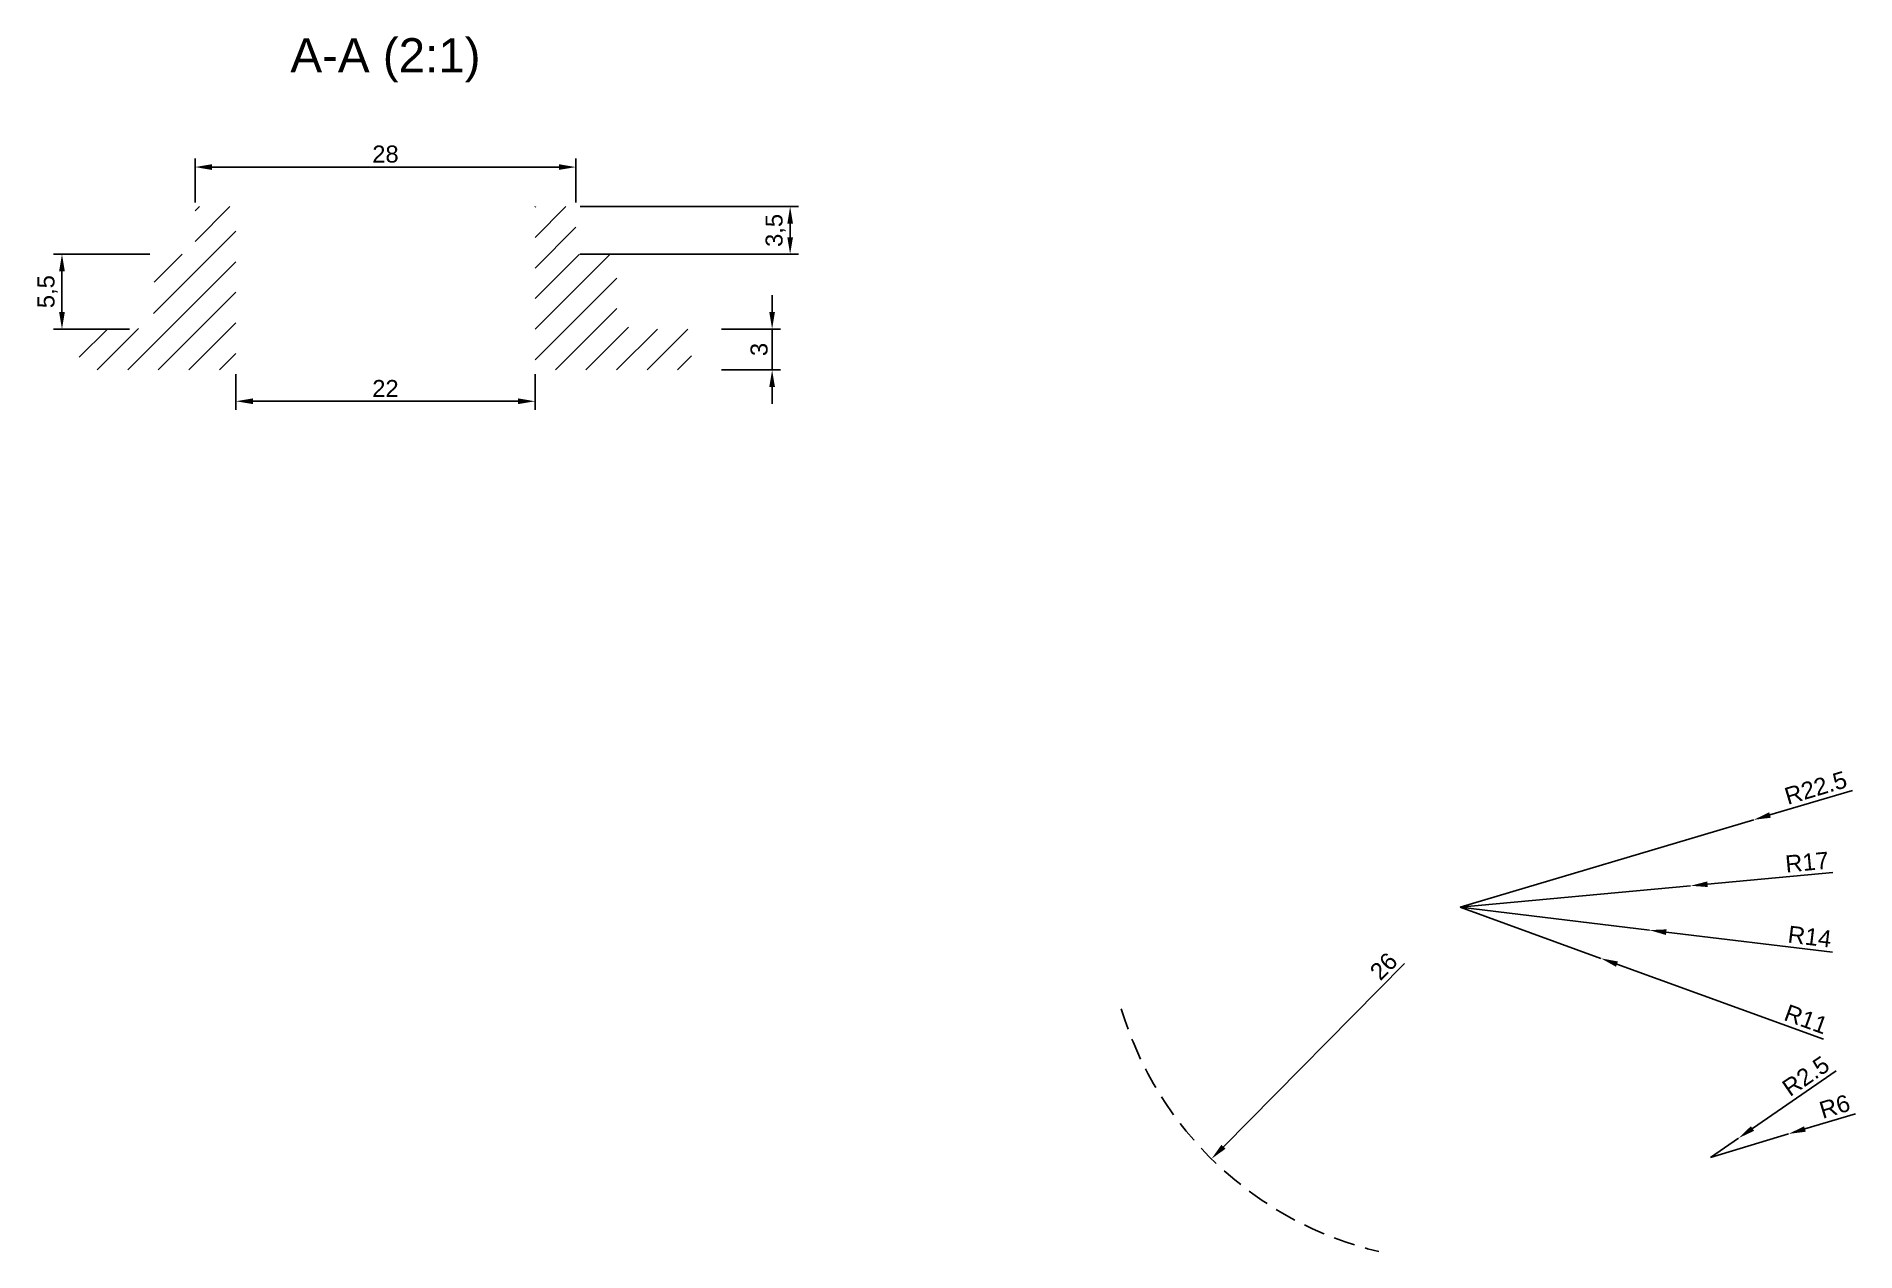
# Paper-space layout 'Layout1' of a CAD drawing. Header units: millimetres. Extents: x 21 to 289, y 4 to 183.
import ezdxf

# ---------------------------------------------------------------- set-up
doc = ezdxf.new("R2010")
doc.units = ezdxf.units.MM
doc.linetypes.add('HIDDEN2', pattern=[4.7625, 3.175, -1.5875])
doc.layers.add('MD_Annotation', color=7, linetype='Continuous', lineweight=25)
doc.layers.add('MD_Hatching', color=7, linetype='Continuous', lineweight=25)
doc.styles.get("Standard").update_dxf_attribs({"font": 'arial.ttf'})
doc.dimstyles.new('ISO-25', dxfattribs={"dimtxt": 2.5, "dimasz": 2.5, "dimexe": 1.25, "dimexo": 0.625, "dimtad": 1, "dimdec": 1, "dimtxsty": 'Standard', "dimcen": 2.5, "dimadec": 0, "dimazin": 0, "dimtfac": 1, "dimtdec": 1, "dimtmove": 0, "dimatfit": 3, "dimfxl": 1, "dimarcsym": 0})

# ---------------------------------------------------------------- blocks, each defined once
blk = doc.blocks.new('*D15')
at = {"color": 0, "lineweight": -2, "transparency": 16777216}
for p, q in [((44.65, 158.16), (44.65, 164.6)), ((47.15, 163.35), (98.12, 163.35)), ((100.62, 158.16), (100.62, 164.6))]:
    blk.add_line(p, q, dxfattribs=at)
at = {"color": 0, "transparency": 16777216}
for points in [[(47.15, 163.77), (47.15, 162.93), (44.65, 163.35)], [(98.12, 163.77), (98.12, 162.93), (100.62, 163.35)]]:
    blk.add_solid(points, dxfattribs=at)
at = {"layer": 'Defpoints', "color": 0, "transparency": 16777216}
for p in [(100.62, 163.35), (44.65, 157.54), (100.62, 157.54)]:
    blk.add_point(p, dxfattribs=at)
at = {"color": 0, "transparency": 16777216, "insert": (72.64, 165.25), "char_height": 2.5, "attachment_point": 5}
blk.add_mtext('28', dxfattribs=at)
blk = doc.blocks.new('*D16')
at = {"color": 0, "lineweight": -2, "transparency": 16777216}
for p, q in [((50.66, 132.91), (50.66, 127.68)), ((94.62, 132.91), (94.62, 127.68)), ((53.16, 128.93), (92.12, 128.93))]:
    blk.add_line(p, q, dxfattribs=at)
at = {"color": 0, "transparency": 16777216}
for points in [[(53.16, 129.35), (53.16, 128.51), (50.66, 128.93)], [(92.12, 129.35), (92.12, 128.51), (94.62, 128.93)]]:
    blk.add_solid(points, dxfattribs=at)
at = {"layer": 'Defpoints', "color": 0, "transparency": 16777216}
for p in [(50.66, 133.54), (94.62, 133.54), (94.62, 128.93)]:
    blk.add_point(p, dxfattribs=at)
at = {"color": 0, "transparency": 16777216, "insert": (72.64, 130.81), "char_height": 2.5, "attachment_point": 5}
blk.add_mtext('22', dxfattribs=at)
blk = doc.blocks.new('*D17')
at = {"color": 0, "lineweight": -2, "transparency": 16777216}
for p, q in [((129.46, 142.04), (129.46, 144.54)), ((122.03, 139.54), (130.71, 139.54)), ((129.46, 139.54), (129.46, 133.54)), ((122.03, 133.54), (130.71, 133.54)), ((129.46, 131.04), (129.46, 128.54))]:
    blk.add_line(p, q, dxfattribs=at)
at = {"color": 0, "transparency": 16777216}
for points in [[(129.05, 142.04), (129.88, 142.04), (129.46, 139.54)], [(129.05, 131.04), (129.88, 131.04), (129.46, 133.54)]]:
    blk.add_solid(points, dxfattribs=at)
at = {"layer": 'Defpoints', "color": 0, "transparency": 16777216}
for p in [(121.41, 139.54), (121.41, 133.54), (129.46, 133.54)]:
    blk.add_point(p, dxfattribs=at)
at = {"color": 0, "transparency": 16777216, "insert": (127.56, 136.54), "char_height": 2.5, "attachment_point": 5, "rotation": 90}
blk.add_mtext('3', dxfattribs=at)
blk = doc.blocks.new('*D18')
at = {"color": 0, "lineweight": -2, "transparency": 16777216}
for p, q in [((101.25, 157.54), (133.36, 157.54)), ((132.11, 155.04), (132.11, 153.04)), ((101.25, 150.54), (133.36, 150.54))]:
    blk.add_line(p, q, dxfattribs=at)
at = {"color": 0, "transparency": 16777216}
for points in [[(131.7, 155.04), (132.53, 155.04), (132.11, 157.54)], [(131.7, 153.04), (132.53, 153.04), (132.11, 150.54)]]:
    blk.add_solid(points, dxfattribs=at)
at = {"layer": 'Defpoints', "color": 0, "transparency": 16777216}
for p in [(100.62, 157.54), (100.62, 150.54), (132.11, 150.54)]:
    blk.add_point(p, dxfattribs=at)
at = {"color": 0, "transparency": 16777216, "insert": (129.98, 154.04), "char_height": 2.5, "attachment_point": 5, "rotation": 90}
blk.add_mtext('3,5', dxfattribs=at)
blk = doc.blocks.new('*D20')
at = {"color": 0, "lineweight": -2, "transparency": 16777216}
for p, q in [((38.03, 150.54), (23.85, 150.54)), ((25.1, 148.04), (25.1, 142.04)), ((35.03, 139.54), (23.85, 139.54))]:
    blk.add_line(p, q, dxfattribs=at)
at = {"color": 0, "transparency": 16777216}
for points in [[(24.68, 148.04), (25.52, 148.04), (25.1, 150.54)], [(24.68, 142.04), (25.52, 142.04), (25.1, 139.54)]]:
    blk.add_solid(points, dxfattribs=at)
at = {"layer": 'Defpoints', "color": 0, "transparency": 16777216}
for p in [(38.65, 150.54), (25.1, 139.54), (35.65, 139.54)]:
    blk.add_point(p, dxfattribs=at)
at = {"color": 0, "transparency": 16777216, "insert": (22.98, 145.04), "char_height": 2.5, "attachment_point": 5, "rotation": 90}
blk.add_mtext('5,5', dxfattribs=at)
blk = doc.blocks.new('*D21')
at = {"color": 0, "lineweight": -2, "transparency": 16777216}
for p, q in [((230.59, 54.56), (251.27, 47.05)), ((283.95, 35.19), (253.62, 46.2))]:
    blk.add_line(p, q, dxfattribs=at)
at = {"color": 0, "transparency": 16777216}
blk.add_solid([(253.76, 46.59), (253.48, 45.81), (251.27, 47.05)], dxfattribs=at)
at = {"layer": 'Defpoints', "color": 0, "transparency": 16777216}
for p in [(230.59, 54.56), (251.27, 47.05)]:
    blk.add_point(p, dxfattribs=at)
at = {"color": 0, "transparency": 16777216, "insert": (281.42, 38.11), "char_height": 2.5, "attachment_point": 5, "rotation": 340.0531}
blk.add_mtext('R11', dxfattribs=at)
blk = doc.blocks.new('*D22')
at = {"color": 0, "lineweight": -2, "transparency": 16777216}
for p, q in [((230.59, 54.56), (258.39, 51.2)), ((285.31, 47.95), (260.87, 50.9))]:
    blk.add_line(p, q, dxfattribs=at)
at = {"color": 0, "transparency": 16777216}
blk.add_solid([(260.92, 51.31), (260.82, 50.48), (258.39, 51.2)], dxfattribs=at)
at = {"layer": 'Defpoints', "color": 0, "transparency": 16777216}
for p in [(230.59, 54.56), (258.39, 51.2)]:
    blk.add_point(p, dxfattribs=at)
at = {"color": 0, "transparency": 16777216, "insert": (281.95, 50.25), "char_height": 2.5, "attachment_point": 5, "rotation": 353.1125}
blk.add_mtext('R14', dxfattribs=at)
blk = doc.blocks.new('*D23')
at = {"color": 0, "lineweight": -2, "transparency": 16777216}
for p, q in [((285.33, 59.67), (266.93, 57.95)), ((230.59, 54.56), (264.45, 57.72))]:
    blk.add_line(p, q, dxfattribs=at)
at = {"color": 0, "transparency": 16777216}
blk.add_solid([(266.9, 58.36), (266.97, 57.53), (264.45, 57.72)], dxfattribs=at)
at = {"layer": 'Defpoints', "color": 0, "transparency": 16777216}
for p in [(264.45, 57.72), (230.59, 54.56)]:
    blk.add_point(p, dxfattribs=at)
at = {"color": 0, "transparency": 16777216, "insert": (281.55, 61.2), "char_height": 2.5, "attachment_point": 5, "rotation": 5.3347}
blk.add_mtext('R17', dxfattribs=at)
blk = doc.blocks.new('*D24')
at = {"color": 0, "lineweight": -2, "transparency": 16777216}
for p, q in [((288.24, 71.74), (276.11, 68.12)), ((230.59, 54.56), (273.72, 67.41))]:
    blk.add_line(p, q, dxfattribs=at)
at = {"color": 0, "transparency": 16777216}
blk.add_solid([(275.99, 68.52), (276.23, 67.72), (273.72, 67.41)], dxfattribs=at)
at = {"layer": 'Defpoints', "color": 0, "transparency": 16777216}
for p in [(273.72, 67.41), (230.59, 54.56)]:
    blk.add_point(p, dxfattribs=at)
at = {"color": 0, "transparency": 16777216, "insert": (282.83, 72.11), "char_height": 2.5, "attachment_point": 5, "rotation": 16.5957}
blk.add_mtext('R22.5', dxfattribs=at)
blk = doc.blocks.new('*D25')
at = {"color": 0, "lineweight": -2, "transparency": 16777216}
for p, q in [((285.84, 30.51), (273.54, 22.04)), ((267.36, 17.79), (271.48, 20.62))]:
    blk.add_line(p, q, dxfattribs=at)
at = {"color": 0, "transparency": 16777216}
blk.add_solid([(273.3, 22.38), (273.78, 21.7), (271.48, 20.62)], dxfattribs=at)
at = {"layer": 'Defpoints', "color": 0, "transparency": 16777216}
for p in [(271.48, 20.62), (267.36, 17.79)]:
    blk.add_point(p, dxfattribs=at)
at = {"color": 0, "transparency": 16777216, "insert": (281.38, 29.74), "char_height": 2.5, "attachment_point": 5, "rotation": 34.5404}
blk.add_mtext('R2.5', dxfattribs=at)
blk = doc.blocks.new('*D26')
at = {"color": 0, "lineweight": -2, "transparency": 16777216}
for p, q in [((288.69, 24.22), (281.24, 21.97)), ((267.36, 17.79), (278.85, 21.25))]:
    blk.add_line(p, q, dxfattribs=at)
at = {"color": 0, "transparency": 16777216}
blk.add_solid([(281.12, 22.37), (281.37, 21.57), (278.85, 21.25)], dxfattribs=at)
at = {"layer": 'Defpoints', "color": 0, "transparency": 16777216}
for p in [(278.85, 21.25), (267.36, 17.79)]:
    blk.add_point(p, dxfattribs=at)
at = {"color": 0, "transparency": 16777216, "insert": (285.62, 25.27), "char_height": 2.5, "attachment_point": 5, "rotation": 16.7748}
blk.add_mtext('R6', dxfattribs=at)
blk = doc.blocks.new('*D27')
at = {"color": 0, "lineweight": -2, "transparency": 16777216}
blk.add_line((222.41, 46.28), (195.79, 19.36), dxfattribs=at)
at = {"color": 0, "transparency": 16777216}
blk.add_solid([(195.49, 19.65), (196.09, 19.06), (194.03, 17.58)], dxfattribs=at)
at = {"layer": 'Defpoints', "color": 0, "transparency": 16777216}
for p in [(230.59, 54.56), (194.03, 17.58)]:
    blk.add_point(p, dxfattribs=at)
at = {"color": 0, "transparency": 16777216, "insert": (219.34, 45.88), "char_height": 2.5, "attachment_point": 5, "rotation": 45.3258}
blk.add_mtext('26', dxfattribs=at)

psp = doc.layouts.get("Layout1")

# ---------------------------------------------------------------- hatches: boundary and pattern name
at = {"layer": 'MD_Hatching'}
h = psp.add_hatch(dxfattribs=at)
h.set_pattern_fill('ANSI31', color=256, style=0)
edge = h.paths.add_edge_path(flags=0)
edge.add_line((44.65, 157.54), (44.65, 150.54))
edge.add_line((44.65, 150.54), (38.65, 150.54))
edge.add_line((38.65, 150.54), (38.65, 142.54))
edge.add_spline(control_points=[(38.65, 142.54), (38.65, 142.17), (38.56, 141.73), (38.28, 141.05), (38.03, 140.68), (37.51, 140.16), (37.14, 139.91), (36.46, 139.63), (36.02, 139.54), (35.65, 139.54)], knot_values=[0.444364, 0.444364, 0.444364, 0.444364, 0.499894, 0.499894, 0.555434, 0.555434, 0.610988, 0.610988, 0.666549, 0.666549, 0.666549, 0.666549], degree=3, periodic=0)
edge.add_line((35.65, 139.54), (27.65, 139.54))
edge.add_line((27.65, 139.54), (27.65, 133.54))
edge.add_line((27.65, 133.54), (50.66, 133.54))
edge.add_line((50.66, 133.54), (50.66, 157.54))
edge.add_line((50.66, 157.54), (44.65, 157.54))
edge = h.paths.add_edge_path(flags=0)
edge.add_line((100.62, 150.54), (100.62, 157.54))
edge.add_line((100.62, 157.54), (94.62, 157.54))
edge.add_line((94.62, 157.54), (94.62, 133.54))
edge.add_line((94.62, 133.54), (117.63, 133.54))
edge.add_line((117.63, 133.54), (117.63, 139.54))
edge.add_line((117.63, 139.54), (109.63, 139.54))
edge.add_spline(control_points=[(109.63, 139.54), (109.26, 139.54), (108.82, 139.63), (108.13, 139.91), (107.77, 140.16), (107.24, 140.68), (106.99, 141.05), (106.71, 141.73), (106.62, 142.17), (106.62, 142.54)], knot_values=[0.22218, 0.22218, 0.22218, 0.22218, 0.277741, 0.277741, 0.333294, 0.333294, 0.388835, 0.388835, 0.444364, 0.444364, 0.444364, 0.444364], degree=3, periodic=0)
edge.add_line((106.62, 142.54), (106.62, 150.54))
edge.add_line((106.62, 150.54), (100.62, 150.54))

# ---------------------------------------------------------------- linework, layer by layer
at = {"linetype": 'HIDDEN2'}
psp.add_arc((230.59, 54.56), 52, 196.6603, 256.7196, dxfattribs=at)

# ---------------------------------------------------------------- texts
at = {"layer": 'MD_Annotation', "insert": (72.64, 175.79), "char_height": 5, "width": 30.2149, "attachment_point": 8}
psp.add_mtext('A-A (2:1)', dxfattribs=at)

# ---------------------------------------------------------------- dimensions: what is measured, and where the dimension line sits
for base, p1, p2, picture, middle in [((100.62, 163.35), (44.65, 157.54), (100.62, 157.54), '*D15', (72.64, 165.25)), ((94.62, 128.93), (50.66, 133.54), (94.62, 133.54), '*D16', (72.64, 130.81))]:
    dim = psp.add_linear_dim(base=base, p1=p1, p2=p2, dimstyle='ISO-25', override={"dimlfac": -0.5})
    dim.commit()
    dim.dimension.update_dxf_attribs({"geometry": picture, "text_midpoint": middle})
for base, p1, p2, picture, middle in [((132.11, 150.54), (100.62, 157.54), (100.62, 150.54), '*D18', (129.98, 154.04)), ((25.1, 139.54), (38.65, 150.54), (35.65, 139.54), '*D20', (22.98, 145.04)), ((129.46, 133.54), (121.41, 139.54), (121.41, 133.54), '*D17', (127.56, 136.54))]:
    dim = psp.add_linear_dim(base=base, p1=p1, p2=p2, angle=90, dimstyle='ISO-25', override={"dimlfac": -0.5})
    dim.commit()
    dim.dimension.update_dxf_attribs({"geometry": picture, "text_midpoint": middle})
for center, mpoint, picture, middle in [((230.59, 54.56), (273.72, 67.41), '*D24', (283.38, 70.29)), ((230.59, 54.56), (264.45, 57.72), '*D23', (281.73, 59.33)), ((230.59, 54.56), (251.27, 47.05), '*D21', (280.78, 36.34)), ((230.59, 54.56), (258.39, 51.2), '*D22', (281.73, 48.38)), ((267.36, 17.79), (271.48, 20.62), '*D25', (282.46, 28.18)), ((267.36, 17.79), (278.85, 21.25), '*D26', (286.17, 23.45))]:
    dim = psp.add_radius_dim(center=center, mpoint=mpoint, dimstyle='ISO-25', override={"dimlfac": -0.5, "dimdsep": 46})
    dim.commit()
    dim.dimension.update_dxf_attribs({"geometry": picture, "text_midpoint": middle, "dimtype": 164})
dim = psp.add_radius_dim(center=(230.59, 54.56), mpoint=(194.03, 17.58), text='26', dimstyle='ISO-25', override={"dimdsep": 46})
dim.commit()
dim.dimension.update_dxf_attribs({"geometry": '*D27', "text_midpoint": (220.7, 44.55), "dimtype": 164})

doc.saveas('drawing.dxf')
